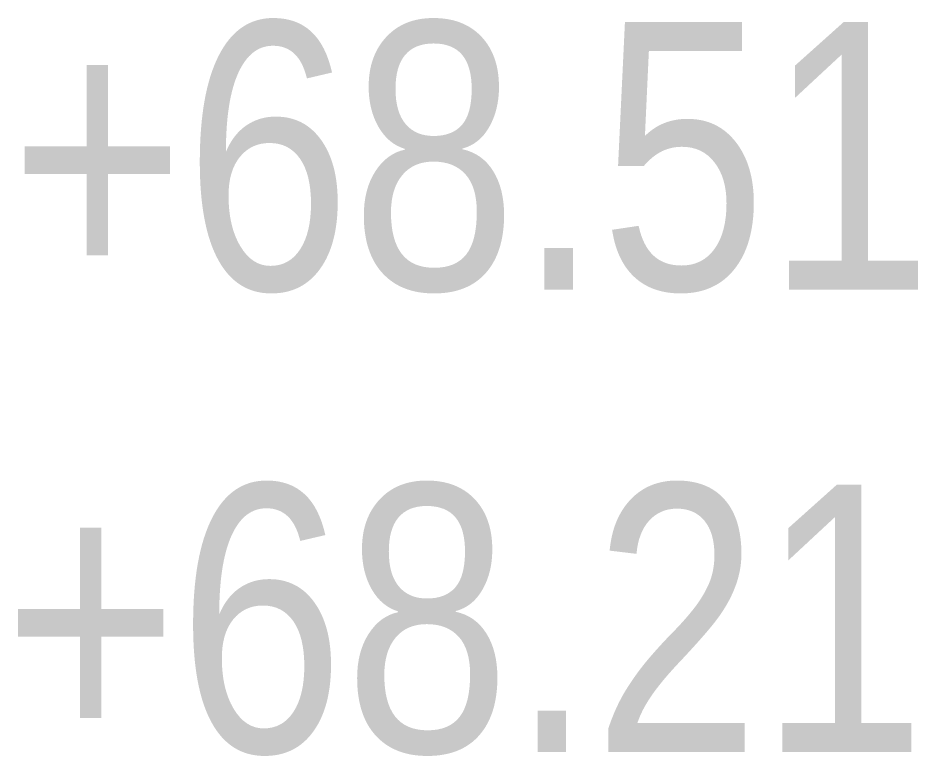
# Model space of a CAD drawing. Header units: millimetres. Extents: x 9129 to 19685, y -6152 to 3305.
# Drawn here: x 16946.5 to 17081.1, y -2141.3 to -2031 of the extents above; entities that cross this region are included whole.
import ezdxf
from ezdxf.enums import TextEntityAlignment as Align
from ezdxf.xclip import XClip

# ---------------------------------------------------------------- set-up
doc = ezdxf.new("R2010")
doc.units = ezdxf.units.MM
doc.header["$LTSCALE"] = 5
doc.header["$XCLIPFRAME"] = 0
doc.layers.add('141125_RT1$0$2DKOT_200', color=2, linetype='Continuous', lineweight=0)
doc.layers.add('141125_RT1$0$LP-LEVELMARK', color=2, linetype='Continuous', lineweight=9)
doc.styles.add('141125_RT1$0$OLCU', font='arial.ttf', dxfattribs={"width": 0.8})

# ---------------------------------------------------------------- blocks, each defined once
blk = doc.blocks.new('141125_RT1$0$KOT_200')
at = {"layer": '141125_RT1$0$LP-LEVELMARK'}
h = blk.add_hatch(color=256, dxfattribs=at)
h.paths.add_polyline_path([(50, 0, 0.414214), (0, 50), (0, 0)])
h.paths.add_polyline_path([(0, -50), (0, 0), (-50, 0, 0.414214)])
for points in [[(0, 82.87), (0, -218.61)], [(82.87, 0), (-82.87, 0)]]:
    blk.add_lwpolyline(points, dxfattribs=at)
blk.add_circle((0, 0), 50, dxfattribs=at)
at = {"layer": '141125_RT1$0$LP-LEVELMARK', "style": '141125_RT1$0$OLCU', "width": 0.8}
blk.add_attdef('KABA-KOT', text='', height=40, rotation=270, dxfattribs=at).set_placement((-14.19, -71.07), align=Align.TOP_LEFT)
blk.add_attdef('INCE-KOT', text='', height=40, rotation=270, dxfattribs=at).set_placement((2.95, -72.07), align=Align.BOTTOM_LEFT)
blk = doc.blocks.new('plan3')
at = {"layer": '141125_RT1$0$LP-LEVELMARK'}
ref = blk.add_blockref('141125_RT1$0$KOT_200', (27526.33, -10498.1), dxfattribs=dict(at, rotation=90))
XClip(ref).set_block_clipping_path([(2527.9766705002, -92.4399659118), (5084.2133316564, 2523.546897541)])
ref.add_attrib('INCE-KOT', '+68.51', dxfattribs={"layer": '141125_RT1$0$2DKOT_200', "height": 40, "style": '141125_RT1$0$OLCU', "width": 0.8}).set_placement((27598.4, -10495.16), align=Align.BOTTOM_LEFT)
ref.add_attrib('KABA-KOT', '+68.21', dxfattribs={"layer": '141125_RT1$0$2DKOT_200', "height": 40, "style": '141125_RT1$0$OLCU', "width": 0.8}).set_placement((27597.4, -10512.29), align=Align.TOP_LEFT)

msp = doc.modelspace()

# ---------------------------------------------------------------- block references
msp.add_blockref('plan3', (-10653.09, 8411.55))

doc.saveas('drawing.dxf')
